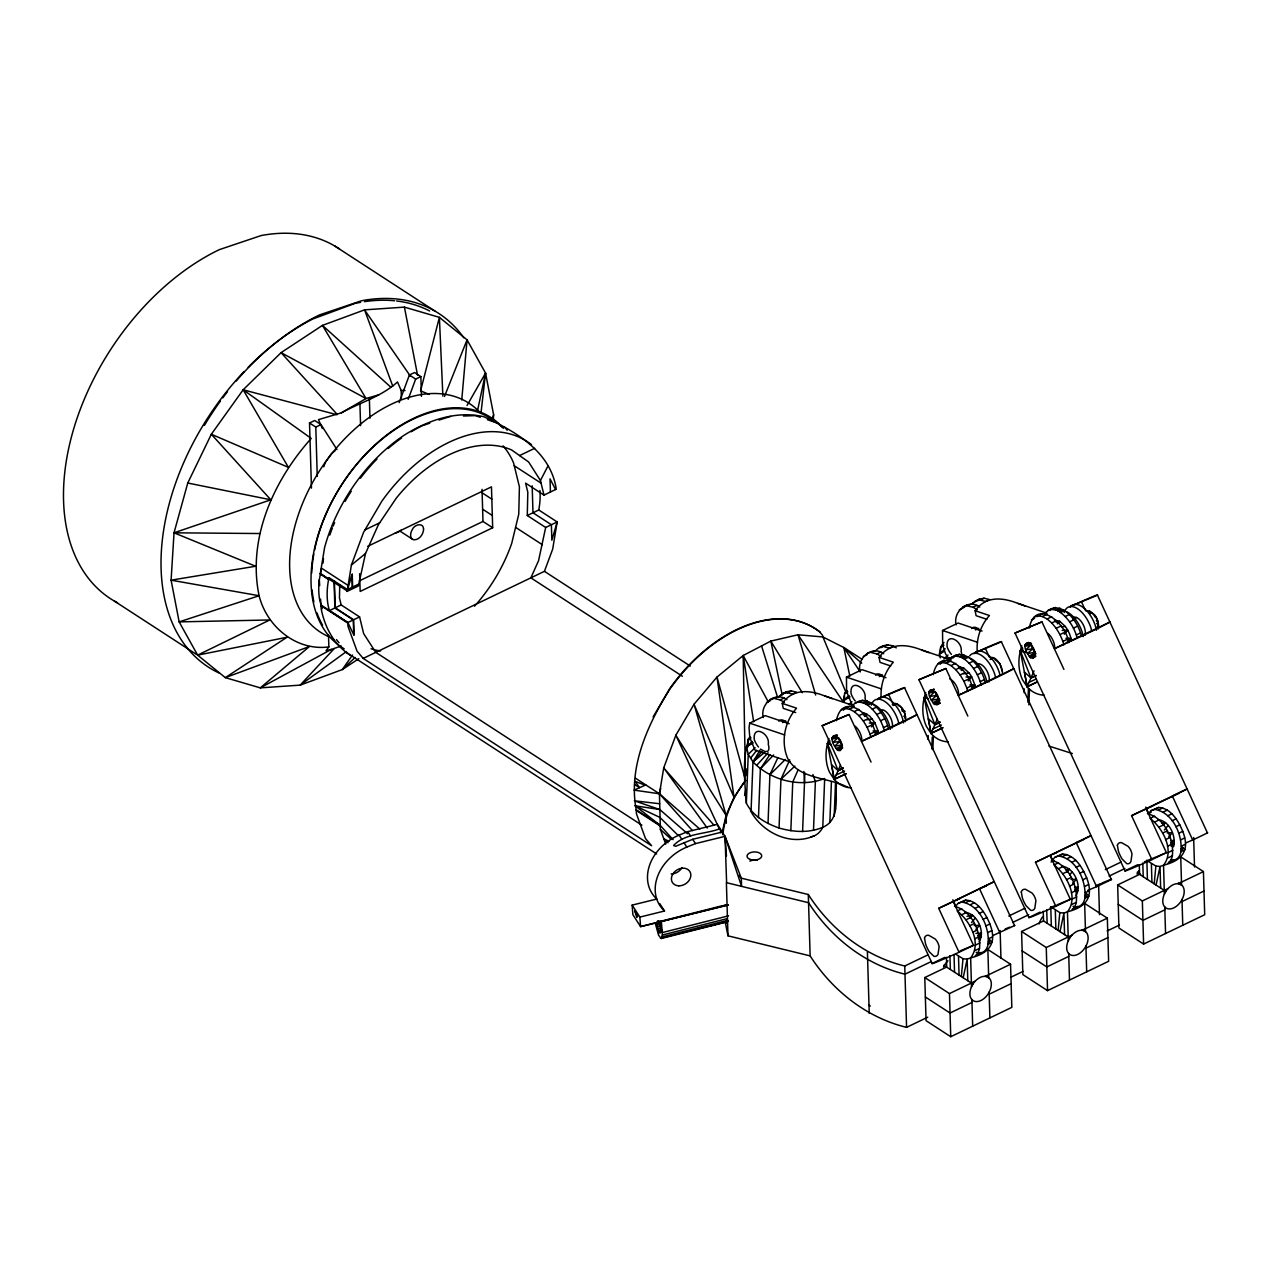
<?xml version="1.0" encoding="UTF-8"?>
<svg xmlns="http://www.w3.org/2000/svg" width="1271" height="1271" viewBox="0 0 1271 1271"><rect width="100%" height="100%" fill="white"/><g stroke="black" fill="none" stroke-linecap="round" stroke-linejoin="round"><path stroke-width="1.5" d="M964.848 912.244C976.938 913.293 985.47 931.214 979.242 941.477M1076.044 895.404C1082.257 885.124 1073.741 867.203 1061.635 866.171M1157.722 819.604C1169.511 820.605 1176.39 836.239 1173.546 846.836M339.754 585.041L339.452 597.926L341.168 604.948L359.582 616.912L363.649 633.625L375.771 652.373M352.305 587.218L351.94 574.73L347.031 591.428L358.374 585.979L365.524 553.489L378.424 524.653L396.361 498.041A122.953 79.835 -57 0 1 511.609 449.95L528.641 461.993L540.445 480.517L543.988 495.102L556.142 489.256L556.031 487.571C549.501 450.538 514.946 431.266 483.79 416.697C455.685 410.39 427.739 420.415 404.067 435.254A137.792 89.463 -57 0 0 324.582 547.626L320.324 573.507L328.617 579.465A74.083 48.091 -57 0 0 328.347 606.505L329.38 610.62L347.809 622.552L348.047 626.555L357.072 651.213L363.204 658.41L651.61 845.739L645.493 838.542L636.469 813.885L636.199 809.77L660.094 825.292L673.074 839.638M682.416 676.267L530.881 577.844L538.57 560.654L545.672 527.481L527.274 515.518L527.815 492.29L525.59 483.139L543.988 495.102M836.604 781.951C834.888 797.219 840.798 819.62 822.782 827.294C808.928 833.236 793.247 832.124 779.059 827.993C765.952 823.465 752.766 815.982 746.347 803.129C744.822 782.03 741.47 756.42 750.017 736.592M746.474 774.802L746.697 768.939M747.539 747.475L747.841 739.674L750.255 736.862M746.347 803.129L748.254 754.339L746.49 746.776L752.321 741.47M751.082 810.644L752.972 761.853L760.058 750.033M758.469 817.587L760.376 768.812L769.988 754.561M768.018 823.513L769.908 774.722L777.916 757.611M779.059 827.993L780.95 779.202L789.768 759.883M790.848 830.741L792.754 781.951L797.981 770.115M802.589 831.552L804.877 772.975M813.488 830.376L815.378 781.586L812.947 774.532M829.836 822.512L831.425 781.522M834.189 816.363L835.476 783.19M844.325 701.481L844.548 695.618M928.068 739.436L928.211 735.528M931.818 748.905L932.263 737.196M932.85 749.604L933.391 735.941M940.556 650.927L940.715 647.018L943.972 642.411M1024.156 692.774L1024.299 688.882M1027.889 702.243L1028.43 688.58M1028.859 704.897L1029.462 689.295M493.243 420.749L493.625 414.823L485.554 373.102L467.061 339.85L439.385 317.353L404.416 307.121L364.539 309.87L322.453 325.392L281.066 352.655L243.158 389.784L211.336 434.253L187.758 483.028L174.032 532.803L171.092 580.164L179.147 621.884L197.641 655.137L225.317 677.634L260.301 687.865L300.178 685.133L342.249 669.595L358.819 658.696M954.553 906.318C971.743 910.64 981.276 931.595 979.496 948.468A27.39 14.251 64.3 0 1 975.254 955.713M976.192 952.36A27.39 14.251 64.3 0 0 988.107 944.321C989.775 927.306 979.973 905.047 961.766 902.029L958.255 903.284L955.601 906.191M1051.339 860.245C1068.546 864.566 1078.078 885.522 1076.283 902.378A27.39 14.251 64.3 0 1 1072.057 909.639M1072.994 906.271A27.39 14.251 64.3 0 0 1084.894 898.247C1086.578 881.232 1076.759 858.974 1058.568 855.939L1055.041 857.194L1052.404 860.102M1147.427 813.678C1164.633 818 1174.15 838.955 1172.37 855.812A27.39 14.251 64.3 0 1 1168.144 863.057M1170.512 860.054A27.39 14.251 64.3 0 0 1180.981 851.681C1182.666 834.666 1172.847 812.407 1154.64 809.373L1151.129 810.628L1148.491 813.535L1151.161 812.248M653.119 716.955L669.801 688.517A137.792 89.463 -57 0 1 819.604 631.814L819.938 632.021A137.792 89.463 -57 0 0 670.135 688.739C647.765 724.057 627.779 767.811 636.39 810.517L660.285 826.023L659.442 793.787L663.716 767.891L675.854 735.226L694.03 704.245L716.987 677.062L743.185 655.518L770.83 641.092L798.013 634.769L822.925 636.962L843.833 647.543L861.96 659.22M655.518 924.176L658.6 935.281L661.222 938.522L662.382 934.995L661.381 921.125L722.15 905.778M955.49 954.06L963.005 958.699L967.152 959.16L970.647 957.889C982.07 943.193 970.107 921.03 957.222 911.021L961.813 908.813M958.255 903.284L965.785 900.09C978.241 900.948 985.549 913.642 989.887 923.985C996.941 942.335 990.427 952.932 970.647 957.889L971.521 986.868M1051.339 926.019L1050.767 906.747L1059.807 912.61L1063.938 913.071L1067.449 911.815C1078.872 897.104 1066.893 874.956 1054.024 864.931L1058.616 862.723M1055.041 857.194L1062.588 854.017C1075.044 854.859 1082.352 867.553 1086.689 877.911C1093.743 896.262 1087.229 906.843 1067.449 911.815L1068.307 940.794M1148.364 861.42L1155.879 866.044L1160.026 866.504L1163.537 865.233C1174.96 850.537 1162.981 828.39 1150.112 818.365L1154.688 816.157M1151.129 810.628L1158.659 807.45C1171.131 808.292 1178.424 820.987 1182.761 831.345C1189.831 849.695 1183.301 860.276 1163.537 865.233L1164.395 894.228M323.056 563.085L323.454 558.541M461.754 399.968L467.061 339.85L444.5 396.441M961.337 976.509L963.005 958.699M1058.123 930.42L1059.807 912.61M1154.211 883.853L1155.879 866.044M836.397 720.673C842.641 689.613 874.353 716.558 875.655 735.258M933.2 674.679C939.444 643.619 971.139 670.564 972.458 689.247M1029.272 628.017C1035.515 596.957 1067.227 623.918 1068.53 642.602M481.074 412.312L485.554 373.102L467.029 405.497M341.232 646.018L331.334 649.417L260.301 687.865L309.409 646.526L225.317 677.634L286.928 637.279L197.641 655.137L269.77 619.962L179.147 621.884L259.093 595.734L171.092 580.164L255.646 566.246L174.032 532.803L270.818 499.805L211.336 434.253L288.406 467.363L243.158 389.784L311.22 438.416C273.567 480.533 247.225 538.491 259.093 595.734C266.878 626.667 296.191 651.197 328.855 646.923L328.506 635.119M789.196 723.739L765.237 715.652L749.668 723.135L749.048 727.759L749.795 737.625L755.006 750.097L790.006 761.901M885.982 677.745L862.04 669.658L846.47 677.141L846.581 691.615L851.792 704.086M982.07 631.083L958.112 623.012L942.542 630.48L942.669 644.969L945.513 653.818L947.88 657.441L951.566 658.68M722.818 834.809C724.978 814.933 733.383 796.107 745.696 780.458M322.246 608.682L319.927 601.04A74.083 48.091 -57 0 1 319.307 579.751L321.547 568.185L348.365 585.613M527.274 515.518L538.777 509.989L539.555 505.016A74.083 48.091 -57 0 0 539.905 490.431M538.777 509.989L557.175 521.952L551.852 540.223L551.392 524.732L532.978 512.769L532.184 485.824M531.516 444.691A137.792 89.463 -57 0 0 381.713 501.394L363.554 532.374L351.4 565.039L347.46 589.537L328.951 577.638L328.728 578.972M556.952 523.191L552.694 549.088L544.417 571.33L363.204 658.41M744.599 795.551L745.616 790.228M850.045 696.873L843.277 700.766L844.627 693.68L846.804 690.598M943.114 644.222L940.715 647.018L939.364 654.12L940.238 657.901M905.031 718.544C906.048 713.46 903.141 707.121 898.089 705.421M831.997 738.022L833.617 735.941C839.781 735.877 844.881 746.284 840.195 750.637L837.732 750.383C834.253 746.395 827.5 736.608 837.065 735.337L831.997 738.515M928.783 692.028L930.42 689.946C936.568 689.883 941.668 700.289 936.981 704.642L934.519 704.388C931.039 700.4 924.287 690.598 933.867 689.343L928.863 691.646M1024.871 645.366L1026.491 643.285C1032.656 643.237 1037.756 653.628 1033.069 657.981L1030.606 657.727C1027.111 653.739 1020.375 643.952 1029.939 642.681L1024.95 645.001M963.196 977.717L967.152 959.16L967.787 980.704M1059.998 931.643L1063.938 913.071L1064.574 934.614M1156.07 885.077L1160.026 866.504L1160.661 888.048M477.403 411.184L485.554 373.102M722.23 832.267L726.091 815.347L734.018 797.346L745.521 780.346L716.987 677.062L734.018 797.346L694.03 704.245L726.091 815.347L726.329 823.258M692.393 830.551L659.442 793.787L660.666 788.465M708.916 926.194L728.188 920.887M491.686 420.463L493.625 414.823M399.173 402.589L409.389 375.024L414.584 372.514L420.86 376.597L421.448 396.33M408.182 399.316L415.665 379.092L420.86 376.597M323.74 466.807L325.487 462.136L331.381 453.842A19.764 12.821 -57 0 1 335.131 450.792M846.025 773.721L834.189 779.393L840.417 765.317M942.828 727.711L930.992 733.383L937.204 719.307M1034.054 670.897L1027.063 686.737L1037.263 681.987M786.924 699.686C775.119 690.868 759.867 704.341 763.267 717.464M883.71 653.691C871.906 644.874 856.654 658.346 860.054 671.469M979.798 607.045C967.994 598.212 952.726 611.685 956.142 624.808M540.445 480.517L548.055 465.774M990.204 940.445L988.33 941.35L989.156 942.383L988.107 944.321L992.079 942.351L988.52 938.729L992.54 936.902M1087.007 894.371L1085.116 895.261L1085.942 896.309L1084.894 898.247L1088.866 896.277L1085.323 892.655L1089.342 890.812M1183.079 847.789L1181.204 848.694L1182.03 849.743L1180.981 851.681L1184.953 849.711L1181.41 846.089L1185.43 844.246M1097.302 626.953C1099.876 621.837 1095.84 613.035 1089.835 612.876M352.528 655.026L342.249 669.595L355.117 657.472M328.855 646.923L326.059 650.72L331.334 649.417M750.621 758.088L756.722 750.303M947.149 660.761L949.596 657.647M971.521 922.619L975.27 918.059M1069.562 875.02L1072.073 871.985M1164.395 829.963L1168.144 825.419M871.429 726.885L874.861 722.754L869.729 716.129L864.105 712.809M968.216 680.891L971.648 676.76L969.249 673.122L963.672 667.974L958.366 666.719M1064.304 634.229L1067.719 630.098L1065.32 626.46L1059.76 621.312L1054.453 620.057M847.042 690.868L844.627 693.68L847.836 691.837M970.25 918.027L972.649 915.247L966.977 916.327M1067.052 871.954L1069.435 869.173L1065.654 869.888M1163.124 825.387L1165.523 822.607L1161.742 823.322M761.996 751.511L752.972 761.853C770.782 780.505 800.476 788.004 824.672 778.503L822.782 827.294A55.574 28.915 64.3 0 1 810.898 836.826M975.874 929.419L979.512 925.367L974.253 925.51M1072.66 883.345L1076.299 879.278L1071.056 879.421M1168.748 836.779L1172.386 832.712L1167.143 832.855M851.363 787.845A39.894 30.393 -71.4 0 1 834.396 779.679L827.453 743.551L829.884 740.85M948.15 741.851A39.894 30.393 -71.4 0 1 931.182 733.685L924.239 697.557L926.67 694.856M1044.238 695.205A39.894 30.393 -71.4 0 1 1027.27 687.039L1020.327 650.895L1022.758 648.194M756.674 765.333L768.129 752.829M864.518 716.51L866.886 713.968L863.295 715.096M961.305 670.516L963.672 667.974L960.082 669.102M1057.393 623.87L1059.76 621.312L1056.169 622.44M334.209 648.623L300.178 685.133L346.411 651.578M795.725 712.57L783.222 708.344L782.253 703.371C793.136 688.342 809.706 690.026 824.863 695.984L854.08 705.85M890.717 665.972L880.009 662.35L879.055 657.361C889.938 642.348 906.509 644.032 921.65 649.989L950.867 659.856M986.804 619.311L976.096 615.688L975.127 610.716C986.01 595.686 1002.581 597.37 1017.737 603.344L1046.954 613.194M760.376 768.812L773.674 754.974M843.213 710.282L846.073 707.407M851.999 706.056C867.108 689.645 885.792 714.08 888.54 729.061M940.016 664.288L942.86 661.413M948.786 660.062C963.911 643.65 982.594 668.085 985.327 683.067M952.885 658.092L955.728 655.232M1037.041 616.673L1038.931 614.767M1044.873 613.416C1059.982 597.005 1078.666 621.424 1081.414 636.406M1049.91 610.477L1051.816 608.571M875.369 733.669L878.086 730.936L874.861 722.754L869.269 723.04M972.156 687.675L974.873 684.942L971.648 676.76L966.055 677.046M1066.877 642.379L1070.96 638.28L1069.642 634.134L1067.719 630.098L1062.143 630.4M769.908 774.722L785.351 759.438M755.101 747.713L748.254 754.339L752.972 761.853L764.808 752.289M849.139 704.356L851.888 701.719M943.86 659.029L947.959 655.058M780.95 779.202L794.868 766.127M837.716 738.038L832.918 742.439L839.67 741.486L841.831 744.981L834.634 746.236L839.67 741.486L838.542 737.641L832.028 738.991L837.414 735.353M934.503 692.028L929.705 696.444L936.457 695.491L939.92 700.273L933.518 703.356M1030.59 645.382L1025.776 649.799L1032.545 648.846L1035.357 652.976L1029.065 655.995M322.373 428.534L318.497 419.637L341.375 412.821C359.963 402.621 381.634 396.504 397.505 381.936L401.143 390.467L401.382 398.331M843.277 700.766L849.107 695.475M945.195 648.814L939.364 654.12L944.432 651.197M351.4 565.039L365.524 553.489M771.592 699.622L774.055 697.636M963.243 607.967L966.913 604.98M782.634 693.616L778.948 696.587L786.574 691.726L791.261 690.884L796.631 692.187L792.691 694.077L787.321 692.774L782.634 693.616L786.574 691.726M875.735 650.593C880.962 645.08 889.938 642.935 896.262 647.876M880.898 647.702L883.361 645.732M975.508 600.976L971.807 603.932L979.433 599.086L984.135 598.228L989.505 599.531L985.565 601.421L980.195 600.119L975.508 600.976L979.433 599.086M978.305 938.967L981.419 936.648L978.003 937.299M1171.179 846.327L1174.309 844.008L1170.877 844.659M854.843 703.197L858.576 702.053L862.866 702.688L867.33 704.023L867.632 705.135C876.021 711.474 881.772 720.959 884.441 731.032M951.629 657.202L955.363 656.058L959.653 656.694L964.117 658.028L964.435 659.141C972.808 665.48 978.559 674.949 981.228 685.037M1047.717 610.541L1051.451 609.397L1055.74 610.032L1060.205 611.367L1060.507 612.479C1068.895 618.818 1074.646 628.303 1077.315 638.376M988.203 943.05L989.156 942.383M1084.989 896.961L1085.942 896.309M1181.077 850.394L1182.03 849.743M934.201 689.343L928.815 692.997L935.345 691.631L936.457 695.491L931.421 700.242L938.618 698.986M1030.288 642.697L1024.903 646.335L1031.417 644.985L1031.353 643.237M928.783 692.504L933.867 689.454M1024.871 645.859L1029.939 642.808M341.375 412.821L366.032 398.538L378.822 394.82M747.841 739.674L751.034 737.831M746.49 746.776L753.258 742.884M940.715 647.018L943.908 645.175M939.746 703.101L936.981 704.642L940.349 703.022M1033.069 657.981L1035.833 656.44M720.784 832.807L720.101 828.676C705.389 834.38 685.101 833.077 673.598 845.485L675.632 846.311L692.695 839.305L722.246 832.012L722.357 833.045M832.712 736.576L835.73 735.051M1025.57 643.92L1028.604 642.395M837.732 750.383L842.689 747.936M934.519 704.388L939.476 701.926M1030.606 657.727L1035.563 655.28M975.334 945.163L979.925 942.923M1072.136 899.09L1076.712 896.849M1168.224 852.523L1172.799 850.283M841.386 709.663L845.12 708.519L849.489 709.186L854.144 706.93M938.173 663.669L941.906 662.525L946.275 663.192L950.93 660.936M1034.26 617.007L1037.994 615.863L1042.363 616.53L1047.018 614.274M311.459 488.112L309.52 423.005L314.731 420.494L321.007 424.578L336.99 449.6M309.52 423.005L315.796 427.072L321.007 424.578M365.031 529.848L379.679 522.81M519.569 455.574L534.63 448.345M367.78 546.292L491.464 486.857L492.671 527.767L360.17 591.444L359.629 573.714M328.951 577.638L328.617 579.465L320.213 574.015M359.312 580.895L482.98 521.46L492.671 527.767M347.364 589.585L358.47 584.247M329.38 610.62L341.168 604.948M347.809 622.552L359.582 616.912M545.672 527.481L557.175 521.952M766.445 702.513L770.369 700.623M770.115 699.527L778.726 696.746M787.321 692.774L791.261 690.884M959.319 609.858L961.94 608.602M962.989 606.871L971.6 604.09M863.231 656.519L867.172 654.629M980.195 600.119L984.135 598.228M866.901 653.532L875.512 650.752M879.421 647.622L888.048 644.874M774.786 698.637L780.156 699.908L784.08 698.017M967.66 605.981L973.03 607.252L976.954 605.361M871.572 652.643L876.942 653.914L880.867 652.023M893.418 646.192L889.478 648.083L884.108 646.764M782.539 722.595L785.796 721.022M975.413 629.939L978.67 628.367M879.325 676.601L882.582 675.028M845.12 708.519L849.791 706.279M858.576 702.053L862.675 700.083M1037.994 615.863L1042.665 613.623M1051.451 609.397L1055.55 607.427M941.906 662.525L946.593 660.269M955.363 656.058L959.462 654.088M1031.417 619.867L1034.53 618.373M849.489 709.186L854.191 711.601L858.862 709.361M1042.363 616.53L1047.066 618.945L1051.737 616.705M946.275 663.192L950.978 665.607L955.649 663.351M854.191 711.601L858.894 715.621L863.581 713.365M872.351 709.154L876.45 707.184M1047.066 618.945L1051.768 622.965L1056.455 620.725M1065.225 616.499L1069.324 614.529M950.978 665.607L955.697 669.626L960.368 667.37M969.153 663.16L973.236 661.19M893.322 705.5L896.833 703.816M1072.994 619.199L1076.505 617.515M990.109 659.506L993.62 657.822M858.894 715.621L863.311 720.959L867.982 718.703M876.768 714.493L880.867 712.523M1051.768 622.965L1056.185 628.303L1060.856 626.047M1069.642 621.837L1073.741 619.867M955.697 669.626L960.098 674.949L964.784 672.709M973.554 668.482L977.653 666.528M863.311 720.959L867.108 727.234L871.795 724.994M880.565 720.784L884.664 718.814M1056.185 628.303L1059.982 634.594L1064.669 632.338M1073.439 628.128L1077.538 626.158M960.098 674.949L963.911 681.24L968.581 679M977.351 674.774L981.45 672.804M870.985 737.498L870.047 734.066L874.734 731.81M883.504 727.6L887.603 725.63M1063.859 644.842L1062.921 641.41L1067.608 639.154M1076.378 634.944L1080.477 632.974M967.771 691.503L966.834 688.056L971.521 685.816M980.291 681.606L984.39 679.635M956.523 899.979L994.24 881.629L953.202 901.361L973.538 945.322L959.049 952.281L938.713 908.32L951.598 902.124M1146.077 808.706L1166.413 852.666L1151.923 859.625L1131.587 815.664L1187.114 788.973L1172.37 796.059L1192.706 840.02L1207.45 832.934L1097.461 595.162L1070.547 606.362A45.597 1.096 -24.8 0 1 1097.461 595.162M1001.373 641.823A45.597 1.096 -24.8 0 0 974.46 653.008L1001.373 641.823L1111.362 879.596L1096.619 886.681L1076.283 842.721L1091.026 835.635L1035.5 862.326L1055.836 906.287L1070.341 899.328L1050.005 855.367L1056.837 852.523M1149.397 807.323L1179.377 793.152M1035.5 862.326L1048.384 856.13M1053.309 853.985L1079.794 841.259M961.766 902.029L965.785 900.09M1154.64 809.373L1158.659 807.45M1058.568 855.939L1062.588 854.017M965.912 902.505L969.932 900.567M1158.802 809.849L1162.806 807.927M1051.053 862.024L1054.104 860.562M1062.715 856.416L1066.734 854.493M970.424 904.682L974.444 902.744M1163.299 812.026L1167.318 810.104M1067.211 858.592L1071.231 856.67M961.766 914.739L966.357 912.53M974.968 908.4L978.988 906.477M1154.656 822.099L1159.231 819.89M1167.842 815.76L1171.862 813.821M1058.568 868.665L1063.16 866.457M1071.755 862.326L1075.774 860.388M966.055 919.759L970.631 917.551M979.242 913.42L983.261 911.498M1158.93 827.119L1163.505 824.911M1172.116 820.78L1176.136 818.842M1062.842 873.685L1067.433 871.477M1076.029 867.346L1080.048 865.408M969.773 925.733L974.349 923.54M982.96 919.394L986.979 917.471M1162.647 833.093L1167.239 830.884M1175.834 826.754L1179.853 824.815M1066.56 879.659L1071.151 877.451M1079.762 873.32L1083.766 871.382M972.68 932.263L977.272 930.054M985.867 925.923L989.887 923.985M1165.555 839.607L1170.146 837.414M1178.741 833.268L1182.761 831.345M1069.467 886.173L1074.059 883.981M1082.67 879.834L1086.689 877.911M738.721 875.497L741.311 878.166L808.308 894.53C830.392 929.037 864.582 956.221 904.745 966.008L927.639 955.014M1008.777 916.026L1024.887 908.288M1105.309 869.634L1121.149 862.024M978.019 935.806L981.466 934.137L978.035 935.424M1170.909 843.15L1174.34 841.497L1170.909 842.768M1074.821 889.716L1078.269 888.064L1074.821 889.335M974.571 938.888L979.163 936.679M987.774 932.549L991.793 930.61M1167.461 846.232L1172.037 844.039M1180.648 839.893L1184.667 837.97M1071.374 892.798L1075.965 890.606M1084.56 886.475L1088.58 884.537M931.405 961.496L904.984 974.19C864.82 964.403 830.63 937.22 808.563 902.712L726.392 882.646L727.981 935.821L810.135 955.887C832.219 990.379 866.393 1017.563 906.573 1027.365L927.703 1017.213M1012.606 922.476L1028.7 914.739M1109.075 876.116L1124.914 868.506M871.048 762.06L849.06 714.509L822.146 725.709L932.136 963.482L944.925 957.333M1063.922 669.404L1041.934 621.853L1015.021 633.053L1125.01 870.826L1137.799 864.677M967.835 716.066L945.846 668.514L918.933 679.699L1028.938 917.487L1040.123 912.101M992.73 935.631L1014.576 925.59L904.587 687.818L877.673 699.002A45.597 1.096 -24.8 0 1 904.587 687.818M987.519 949.278L1010.556 964.244L1011.827 1007.363L950.74 1036.723L926.066 1020.692L924.78 977.558L946.72 967.024L946.434 957.349M1180.394 856.622L1203.43 871.588L1204.701 914.723L1143.614 944.067L1118.941 928.037L1117.654 884.918L1139.594 874.369L1164.284 890.399M1084.306 903.188L1107.343 918.155L1108.63 961.289L1047.542 990.633L1022.853 974.603L1021.582 931.484L1043.523 920.935L1068.196 936.965M977.478 954.203L980.91 952.535M1168.637 862.374L1173.8 859.895M1072.549 908.94L1077.713 906.461M924.78 977.558L949.469 993.588L975.207 981.212M985.406 976.319L1010.556 964.244M1117.654 884.918L1142.343 900.948L1168.081 888.572M1178.281 883.663L1203.43 871.588M1021.582 931.484L1046.255 947.515L1072.009 935.138M1082.209 930.229L1107.343 918.155M1010.604 977.367L1023.123 971.346M1107.12 930.992L1119.449 925.066M971.981 1002.469L950.041 1013.019L925.352 996.988M989.188 994.208L1011.128 983.659M1164.856 909.829L1142.915 920.363L1118.242 904.332M1182.062 901.552L1204.002 891.019M1068.768 956.396L1046.827 966.929L1022.154 950.915M1085.974 948.118L1107.915 937.585M867.013 702.911L865.106 703.832L867.33 704.023M1059.887 610.271L1057.965 611.176L1060.205 611.367M963.799 656.916L961.893 657.838L964.117 658.028M832.076 737.657L837.096 735.242M836.191 748.651L842.482 745.632M932.978 702.656L939.269 699.638M836.715 749.35L841.529 747.046M1029.589 656.694L1036.008 653.628M1037.231 681.86L1027.19 686.674L1024.394 672.057L1030.956 677.936L1036.04 675.568L1030.956 677.936L1020.327 650.895L1025.745 652.341M831.059 744.52L827.453 743.551L838.082 770.591L843.134 768.177L838.082 770.591L831.52 764.713L834.189 779.393M927.846 698.526L924.239 697.557L934.868 724.581L939.92 722.182L934.868 724.581L928.307 718.719L930.992 733.383M1030.956 677.936L1036.04 675.521M1059.903 608.094L1055.74 610.032L1064.605 610.509L1060.507 612.479L1059.41 611.923M963.831 654.756L959.653 656.694L968.534 657.171L964.435 659.141L963.339 658.569M867.044 700.75L862.866 702.688L871.731 703.165L867.632 705.135L866.536 704.579M1167.747 857.973L1172.37 855.812M1071.66 904.539L1076.283 902.378M974.873 950.629L979.496 948.468M934.868 724.581L939.952 722.23M838.082 770.591L843.166 768.224M1029.017 682.336L1035.786 679.175M932.93 728.982L941.398 725.042M836.143 774.992L844.611 771.052M931.119 733.335L942.86 727.87M834.316 779.33L846.073 773.864M1152.924 805.862L1131.587 815.664M960.05 898.518L938.713 908.32M1041.934 621.853L1015.021 633.053M945.846 668.514L918.933 679.699M849.06 714.509L822.146 725.709M645.795 784.922L634.054 790.117L659.442 793.787L699.813 829.073M1144.504 861.77L1166.413 852.666M1050.132 907.716L1055.248 905.588M1076.283 842.721L1083.289 839.797M986.503 885.808L979.496 888.715L999.832 932.676M1185.605 842.975L1192.706 840.02M1087.738 890.367L1096.619 886.681M1056.948 904.888L1070.341 899.328M960.161 950.883L973.538 945.322M679.095 835.111L687.77 831.631L717.321 824.355L725.026 836.334L741.311 878.166L741.549 886.348L725.026 836.334L695.475 843.61L686.801 847.09A44.58 35.318 -32.6 0 0 664.511 911.005L639.869 917.09L632.164 905.111L656.805 899.026A44.58 35.318 -32.6 0 1 679.095 835.111L681.86 839.384M429.789 423.179L422.449 425.658A136.474 88.62 -57 0 0 411.169 431.743M438.972 420.081L450.585 416.427M814.536 835.683C790.721 846.645 762.219 832.632 750.446 810.644M1029.796 656.9L1035.357 655.073M933.708 703.546L939.285 701.719M836.922 749.556L842.482 747.729M709.075 925.717L695.523 929.085M639.869 917.09L640.568 926.623L728.14 904.968L640.568 926.623L632.863 914.643L632.164 905.111M658.267 920.903C664.018 930.992 659.093 940.969 656.614 923.604L660.396 922.651M656.805 925.288L660.602 924.335M657.139 927.099L660.92 926.13M657.584 928.879L661.365 927.925M658.092 930.547L661.889 929.578M658.664 931.961L662.445 931.008M662.302 932.564L728.553 915.835M662.382 934.995L726.758 918.742M662.223 936.87L727.298 920.474L727.298 918.806M660.443 938.173L728.029 921.364M661.222 938.522L727.711 921.729M1074.789 891.225L1078.221 890.574M1034.705 652.325L1027.508 653.58L1032.545 648.846L1031.417 644.985M904.142 711.474L905.159 711.315M1061.492 626.873L1065.32 626.46M963.497 673.725L969.249 673.122M866.711 719.736L872.446 719.116M724.168 905.111L728.061 904.714M463.454 416.014L475.418 415.617L480.295 417.269M1170.655 840.655L1174.356 840.544M1074.567 887.237L1078.285 887.11M975.921 933.375L981.482 933.2M1065.908 638.312L1070.96 638.28L1071.374 640.934M969.837 684.974L974.873 684.942L975.286 687.595M873.05 730.968L878.086 730.936L878.499 733.589M174.032 532.803L259.634 533.534M401.143 390.467L405.02 390.547M657.584 921.046L661.381 921.125M659.649 803.749L634.372 800.809L659.776 809.532L687.579 833.76M665.734 844.087L660.364 829.407L660.094 825.292L635.166 805.798L659.776 809.532M187.758 483.028L270.818 499.805M243.158 389.784L336.688 414.68M1020.327 650.895L1025.761 652.516M924.239 697.557L927.862 698.637M827.453 743.551L831.075 744.631M994.875 659.427L999.943 663.621L1002.12 671.088M1048.956 746.077L1072.359 753.544M975.127 610.716L989.426 615.529C980.465 625.459 975.89 639.52 977.367 652.833M942.542 630.48L977.558 642.3M879.055 657.361L893.338 662.191C884.823 671.612 880.247 684.831 881.137 697.509M846.47 677.141L881.47 688.946M782.253 703.371L796.552 708.185C784.636 721.42 780.616 741.74 787.639 758.279C799.141 779.886 829.042 776.978 848.17 787.512M749.668 723.135L784.684 734.94M487.381 419.684L497.724 423.195L503.475 428.311M1017.737 603.344L1025.204 606.029M921.65 649.989L929.117 652.674M824.863 695.984L832.33 698.669M645.207 785.176L635.055 781.379L639.631 787.655L634.531 784.509M1096.603 623.521L1098.414 624.252M903.745 716.161L905.54 716.908M429.217 394.407L420.574 390.848L439.385 317.353L442.88 396.155M635.166 805.798L659.935 817.412L678.19 835.476M669.023 841.386L663.748 838.685L668.038 842.752M973.03 607.252L977.288 609.762M876.942 653.914L881.2 656.424M780.156 699.908L784.414 702.418M868.983 1005.218L870.349 1006.044M760.471 749.112L764.713 751.431L767.477 751.463A11.55 5.37 56.8 0 0 768.256 744.186C770.21 733.748 752.734 723.882 754.243 739.452A11.55 5.37 56.8 0 0 758.517 747.062M334.591 245.891L434.968 311.093M409.389 375.024L415.665 379.092M1178.328 882.995L1181.569 885.093L1180.743 856.972M514.262 465.742L541.096 483.171M1137.259 872.256L1140.564 874.4M482.138 492.83L491.829 499.138M515.581 527.338L542.399 544.751M482.615 509.194L492.306 515.486M544.417 571.33L690.28 666.068M1082.257 929.562L1085.498 931.659L1084.656 903.538M399.65 530.897L412.678 539.349M985.454 975.635L988.695 977.749L987.869 949.628M943.749 965.261L971.394 983.055M320.324 573.507L347.142 590.936M635.564 778.265L659.442 793.787M320.959 605.028L347.777 622.44L353.719 634.753L353.29 619.93L334.877 607.967L334.066 580.799M321.15 605.759L347.968 623.171M375.453 652.134L641.887 825.197M345.744 652.023L656.614 853.937M114.326 601.056L196.608 654.501M849.838 676.188L843.833 647.543L861.706 663.24M390.928 387.274L322.453 325.392L366.032 398.538L281.066 352.655L337.308 414.521M660.364 829.407L671.326 839.353M714.064 825.308L663.716 767.891L707.312 828.088M1096.333 620.534L1097.683 622.091M819.604 631.814L822.718 635.468M504.698 427.263L507.193 430.202M410.485 376.28L364.539 309.87L392.787 386.241M843.833 647.543L860.245 671.898M843.07 701.64L798.013 634.769L815.664 695.046M1027.27 687.039L1022.52 679.794A39.894 30.393 -71.4 0 1 1021.805 645.89M931.182 733.685L926.448 726.44A39.894 30.393 -71.4 0 1 925.717 692.552M834.396 779.679L829.645 772.45A39.894 30.393 -71.4 0 1 828.93 738.546M692.695 839.305L695.475 843.61M684.052 842.8L686.801 847.09M659.697 903.506L664.511 911.005M687.77 831.631L690.55 835.968M726.091 815.347L675.854 735.226L719.291 828.756M802.319 692.743L770.83 641.092L782.189 694.872M745.442 776.39L743.185 655.518L768.383 702.085M1081.462 601.787L1085.577 610.684M1145.727 807.133L1148.968 814.155M985.39 648.448L989.489 657.345M1050.45 855.542L1052.086 859.053M888.588 694.443L893.529 705.119M952.853 899.789L955.284 905.063M1059.982 634.594L1062.921 641.41M963.911 681.24L966.834 688.056M867.108 727.234L870.047 734.066M822.925 636.962L845.549 691.424M555.586 489.526L550.025 478.865L550.422 492.02M901.775 709.377L902.426 711.363M761.567 645.922L777.28 696.349M1096.476 630.257L1095.38 625.809A22.799 11.868 64.3 0 0 1070.198 607.093M1091.678 630.909L1090.963 627.938A22.799 11.868 64.3 0 0 1076.712 608.221A22.799 11.868 64.3 0 0 1064.192 612.543M1083.257 636.612L1082.177 632.164A22.799 11.868 64.3 0 0 1066.051 611.51M1000.023 675.441L999.308 672.47A22.799 11.868 64.3 0 0 974.11 653.755M995.59 677.57L994.875 674.599A22.799 11.868 64.3 0 0 969.678 655.884M986.82 681.78L986.105 678.809A22.799 11.868 64.3 0 0 969.964 658.171M903.602 722.913L902.521 718.465A22.799 11.868 64.3 0 0 877.324 699.749M898.804 723.564L898.089 720.593A22.799 11.868 64.3 0 0 883.838 700.877A22.799 11.868 64.3 0 0 871.318 705.198M890.399 729.268L889.303 724.804A22.799 11.868 64.3 0 0 873.177 704.166M834.666 805.48L835.54 809.262M727.981 935.821L725.296 922.444M404.416 307.121L417.571 375.279M743.185 655.518L753.655 721.721M1089.708 611.16L1090.121 613.75M1094.442 614.719L1094.649 616.721M726.456 855.923L725.026 836.334L726.615 882.694M727.298 920.474L726.901 923.143A10.2 0.906 84.9 0 1 726.313 921.491M319.307 579.751L319.688 585.581M320.578 599.181L321.229 609.127A137.792 89.463 -57 0 0 350.494 655.407M803.892 771.465L804.495 782.761M656.567 922.158L656.614 923.604M1193.644 837.478L1194.518 867.013M1181.998 899.471L1182.761 925.256M1164.76 906.89L1165.555 933.534M1151.383 863.883L1151.939 882.392M1146.855 860.181L1147.427 879.453M1142.804 863.009L1143.217 876.72M1142.343 900.948L1143.614 944.067M1139.309 864.693L1139.594 874.369M1098.621 885.14L1099.494 914.675M1085.927 946.037L1086.689 971.822M1068.689 953.457L1069.483 980.1M1055.311 910.465L1055.851 928.958M1046.716 909.575L1047.129 923.286M1046.255 947.515L1047.542 990.633M1043.237 911.259L1043.523 920.935M1000.134 930.467L1000.944 958.032M989.124 992.127L989.887 1017.912M971.886 999.53L972.68 1026.174M958.509 956.539L959.065 975.032M954.028 954.759L954.537 972.093M949.93 955.649L950.343 969.36M949.469 993.588L950.74 1036.723M904.745 966.008L906.573 1027.365M867.41 952.043L869.237 1013.4M808.308 894.53L810.135 955.887M482.027 489.335L482.98 521.46M369.368 398.459L369.956 418.175M359.931 403.94L360.583 425.61M352.242 573.92L352.623 587.059M354.053 635.262L353.592 619.771L335.194 607.824L334.384 580.64M315.796 427.072L317.257 476.403M338.992 642.697A136.474 88.62 -57 0 1 336.513 639.615M329.793 535.107A136.474 88.62 -57 0 1 332.43 527.91M333.145 526.13A136.474 88.62 -57 0 1 334.607 522.572M345.108 501.378A136.474 88.62 -57 0 1 351.241 491.273M360.376 478.246A136.474 88.62 -57 0 1 376.979 459.022M388.163 448.504A136.474 88.62 -57 0 1 401.588 437.987M502.998 445.867A122.953 79.835 -57 0 1 513.627 463.089L519.41 486.825L518.759 514.151L511.752 543.225A122.953 79.835 -57 0 1 474.496 606.219M380.68 650.959A122.953 79.835 -57 0 1 371.037 648.782M344.219 648.814A136.474 88.62 -57 0 1 341.025 485.792A136.474 88.62 -57 0 1 491.289 418.937M328.125 636.39A136.474 88.62 -57 0 1 321.96 467.093A136.474 88.62 -57 0 1 478.754 411.169M401.143 530.198A14.759 9.58 -57 0 1 395.265 533.01M334.035 639.885A136.474 88.62 -57 0 1 331.302 637.121M322.564 625.141A136.474 88.62 -57 0 1 317.019 612.987M313.889 601.898A136.474 88.62 -57 0 1 312.078 589.966M311.681 573.205A136.474 88.62 -57 0 1 313.826 553.965M314.557 550.2A136.474 88.62 -57 0 1 396.631 427.962A136.474 88.62 -57 0 1 502.045 426.834M117.583 602.851A209.032 135.711 -57 0 1 73.067 430.996A209.032 135.711 -57 0 1 219.295 249.656L261.111 235.564A209.032 135.711 -57 0 1 339.564 249.021M463.756 337.752A209.032 135.711 -57 0 0 361.504 300.766L319.672 314.858A209.032 135.711 -57 0 0 236.136 381.125M204.393 425.404A209.032 135.711 -57 0 1 220.471 401.001M222.79 397.839A209.032 135.711 -57 0 1 227.541 391.627M218.882 672.947A209.779 136.204 -57 0 1 244.032 371.577M248.195 367.271A209.779 136.204 -57 0 1 312.666 319.037L354.752 303.499A209.779 136.204 -57 0 1 360.599 302.323M364.507 301.672A209.779 136.204 -57 0 1 394.63 300.766M396.6 300.973A209.779 136.204 -57 0 1 429.598 310.982M778.789 721.165A11.407 5.926 64.3 0 1 787.13 723.167M990.3 657.727A11.407 5.926 64.3 0 1 998.275 661.698A11.407 5.926 64.3 0 1 1002.501 673.439M938.697 698.462A11.407 5.926 64.3 0 1 936.139 693.14M949.739 678.905A11.407 5.926 64.3 0 1 958.62 694.538M855.304 701.068A11.55 5.37 56.8 0 1 851.046 693.458C849.521 677.888 866.997 687.738 865.043 698.176A11.55 5.37 56.8 0 1 865.615 700.639M977.081 664.082A11.407 5.926 64.3 0 1 985.915 669.197A11.407 5.926 64.3 0 1 988.981 681.955M875.592 675.171A11.407 5.926 64.3 0 1 883.917 677.173M1055.836 906.287A45.597 1.096 -24.8 0 1 1028.938 917.487M1095.745 885.744A45.597 1.096 -24.8 0 1 1100.543 883.663M1101.957 883.059A45.597 1.096 -24.8 0 1 1111.362 879.596M1151.923 859.625A45.597 1.096 -24.8 0 1 1125.01 870.826M1207.021 832.823A45.597 1.096 -24.8 0 1 1207.45 832.934M943.495 967.009A14.759 9.58 -57 0 1 947.959 960.828M1137.005 874.019A14.759 9.58 -57 0 1 1138.991 870.714M1039.106 923.906A14.759 9.58 -57 0 1 1042.427 917.106M682.019 867.553A10.327 8.182 -32.7 0 1 671.183 873.908M749.906 861.134A7.372 4.099 -1.7 0 1 757.182 860.292M1086.371 611.081A11.407 5.926 64.3 0 1 1095.189 616.197A11.407 5.926 64.3 0 1 1098.271 628.954M1034.785 651.801A11.407 5.926 64.3 0 1 1032.227 646.478M1047.717 633.355A11.407 5.926 64.3 0 1 1054.708 647.876M951.391 654.406A11.55 5.37 56.8 0 1 947.117 646.812C945.592 631.242 963.084 641.092 961.13 651.53A11.55 5.37 56.8 0 1 961.702 653.977M1073.169 617.42A11.407 5.926 64.3 0 1 1081.986 622.552A11.407 5.926 64.3 0 1 1085.069 635.309M971.664 628.51A11.407 5.926 64.3 0 1 980.005 630.527M892.29 704.738A11.407 5.926 64.3 0 1 901.489 707.693A11.407 5.926 64.3 0 1 905.397 721.61M841.91 744.456A11.407 5.926 64.3 0 1 839.353 739.134M854.843 725.995A11.407 5.926 64.3 0 1 861.833 740.532M880.295 710.076A11.407 5.926 64.3 0 1 889.112 715.192A11.407 5.926 64.3 0 1 892.194 727.949M959.049 952.281A45.597 1.096 -24.8 0 1 932.136 963.482M1005.17 929.053A45.597 1.096 -24.8 0 1 1009.73 927.147M1014.147 925.479A45.597 1.096 -24.8 0 1 1014.576 925.59M924.51 938.062L925.574 943.924A11.058 3.162 64.8 0 0 929.323 951.804L933.947 956.332A11.407 5.974 64.3 0 0 938.014 954.267L939.11 946.816A11.026 8.023 63.7 0 0 935.202 938.999L928.767 935.329A11.407 5.974 64.3 0 0 924.7 937.41L924.51 938.062M1021.296 892.051L1022.361 897.93A11.058 3.162 64.8 0 0 1026.11 905.794L1030.733 910.338A11.407 5.974 64.3 0 0 1034.816 908.257L1035.897 900.805A11.026 8.023 63.7 0 0 1031.988 893.005L1025.554 889.335A11.407 5.974 64.3 0 0 1021.487 891.416L1021.296 892.051M1117.384 845.406L1118.448 851.268A11.058 3.162 64.8 0 0 1122.198 859.148L1126.821 863.692A11.407 5.974 64.3 0 0 1130.888 861.611L1131.984 854.16A11.026 8.023 63.7 0 0 1128.076 846.359L1121.642 842.689A11.407 5.974 64.3 0 0 1117.559 844.754L1117.384 845.406M423.577 529.086C423.481 534.154 419.494 539.873 414.044 539.81A8.309 5.402 -57 0 1 410.898 537.013A8.436 5.481 -57 0 1 412.376 529.451C414.187 524.637 423.386 522.031 423.577 529.086M637.581 916.184L636.771 917.455L634.69 910.735L637.581 916.184M972.776 984.374L971.155 987.599A13.933 9.04 -57 0 0 971.489 999.181L973.268 1000.754A13.933 9.04 -57 0 0 988.441 993.477L990.077 990.252A13.933 9.04 -57 0 0 989.728 978.67C984.31 972.903 975.874 978.972 972.776 984.374M1069.578 938.284L1067.942 941.509A13.933 9.04 -57 0 0 1068.291 953.091L1070.071 954.68A13.933 9.04 -57 0 0 1085.227 947.388L1086.864 944.162A13.933 9.04 -57 0 0 1086.53 932.58C1081.097 926.813 1072.676 932.898 1069.578 938.284M1165.666 891.718L1164.029 894.943A13.933 9.04 -57 0 0 1164.379 906.525L1166.143 908.114A13.933 9.04 -57 0 0 1181.315 900.821L1182.951 897.596A13.933 9.04 -57 0 0 1182.602 886.014C1177.184 880.247 1168.748 886.332 1165.666 891.718M917.011 714.683L909.607 718.687A45.597 1.096 -24.8 0 1 861.484 741.374L917.011 714.683M1013.797 668.673L1006.394 672.693A45.597 1.096 -24.8 0 1 958.27 695.38L1013.797 668.673M1109.885 622.027L1102.465 626.031A45.597 1.096 -24.8 0 1 1054.358 648.718L1109.885 622.027M678.857 885.839A10.327 8.182 -32.7 0 0 690.455 872.748A10.327 8.182 -32.7 0 0 674.043 872.383A10.327 8.182 -32.7 0 0 678.857 885.839M750.097 859.434A7.372 4.099 -1.7 0 0 761.71 856.241A7.372 4.099 -1.7 0 0 751.288 852.348A7.372 4.099 -1.7 0 0 750.097 859.434"/></g></svg>
